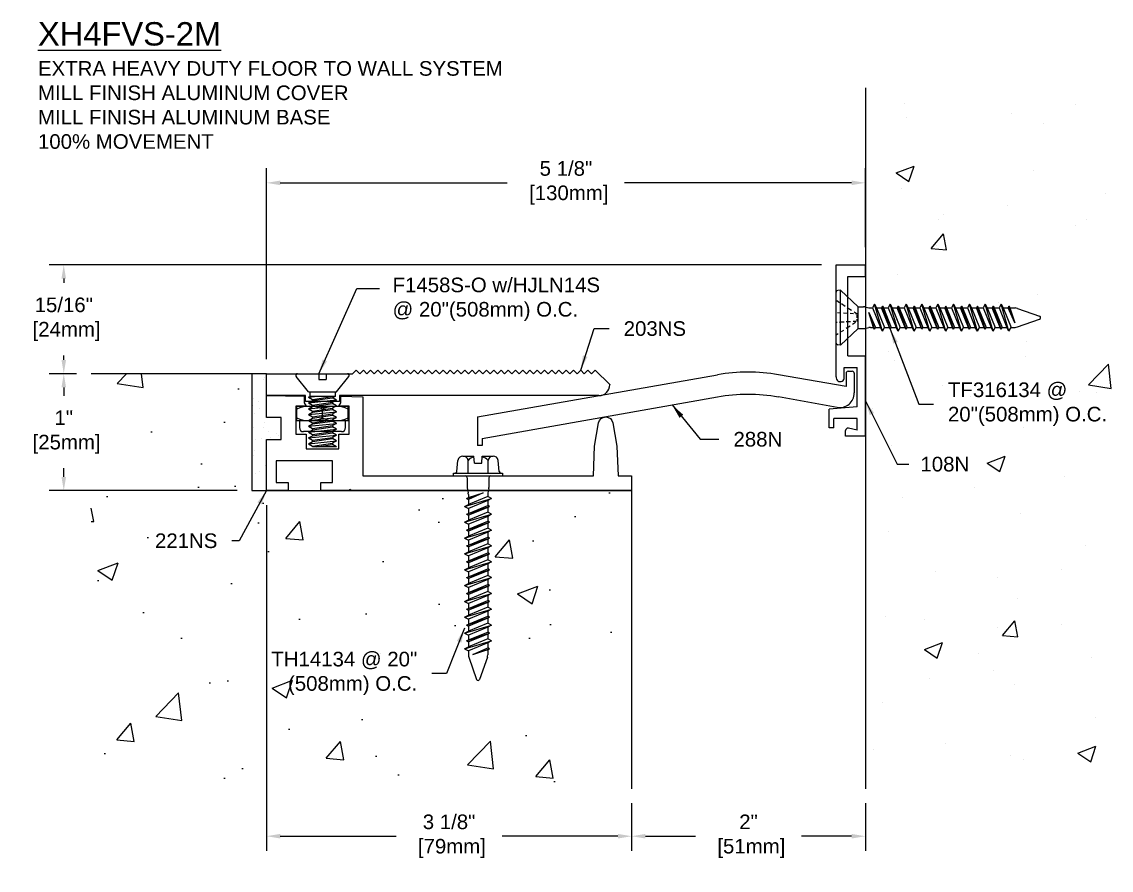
# Model space of a CAD drawing. Header units: inches. Extents: x 3.53 to 12.85, y 4.06 to 11.32.
import ezdxf

# ---------------------------------------------------------------- set-up
doc = ezdxf.new("R2010")
doc.units = ezdxf.units.IN
doc.header["$MEASUREMENT"] = 0
for name, color, linetype in [('Anchors', 4, 'Continuous'), ('Conditions', 1, 'Continuous'), ('Dimensions', 3, 'Continuous'), ('Metals', 7, 'Continuous'), ('Text', 2, 'Continuous')]:
    doc.layers.add(name, color=color, linetype=linetype)
doc.styles.add('Arial', font='arial.ttf')
doc.styles.add('ROMAND', font='romand.shx')
doc.dimstyles.new('ARCH', dxfattribs={"dimtxt": 0.125, "dimasz": 0.125, "dimexe": 0.125, "dimexo": 0.125, "dimgap": 0.125, "dimtad": 0, "dimtih": 1, "dimtoh": 1, "dimdec": 4, "dimzin": 0, "dimdsep": 46, "dimlunit": 4, "dimtxsty": 'ROMAND', "dimcen": 0.0625, "dimadec": 0, "dimazin": 0, "dimtfac": 1, "dimtdec": 4, "dimtofl": 0, "dimtmove": 0, "dimatfit": 3, "dimfxl": 0, "dimfrac": 2, "dimtolj": 1, "dimtzin": 0, "dimarcsym": 0})
doc.dimstyles.new('Arial', dxfattribs={"dimtxt": 0.1175, "dimasz": 0.1175, "dimexe": 0.125, "dimexo": 0.125, "dimgap": 0.125, "dimtad": 0, "dimtih": 1, "dimtoh": 1, "dimdec": 4, "dimzin": 0, "dimdsep": 46, "dimlunit": 4, "dimtxsty": 'Arial', "dimcen": 0.09, "dimadec": 0, "dimazin": 0, "dimtfac": 1, "dimtdec": 4, "dimtofl": 0, "dimtmove": 0, "dimatfit": 3, "dimfxl": 0, "dimfrac": 2, "dimtolj": 1, "dimtzin": 0, "dimarcsym": 0})

# ---------------------------------------------------------------- blocks, each defined once
blk = doc.blocks.new('*D4')
at = {"layer": 'DEFPOINTS', "color": 0}
for p in [(5.6214, 7.3051), (8.7464, 4.7549), (5.6214, 4.3484)]:
    blk.add_point(p, dxfattribs=at)
at = {"layer": 'Dimensions', "color": 0, "lineweight": -2}
for p, q in [((5.6214, 7.1801), (5.6214, 4.2234)), ((8.7464, 4.6299), (8.7464, 4.2234)), ((5.7389, 4.3484), (6.7309, 4.3484)), ((8.6289, 4.3484), (7.6369, 4.3484))]:
    blk.add_line(p, q, dxfattribs=at)
at = {"layer": 'Dimensions', "color": 0}
for points in [[(5.7389, 4.368), (5.7389, 4.3288), (5.6214, 4.3484)], [(8.6289, 4.368), (8.6289, 4.3288), (8.7464, 4.3484)]]:
    blk.add_solid(points, dxfattribs=at)
at = {"layer": 'Dimensions', "color": 0, "insert": (7.1839, 4.3484), "char_height": 0.125, "attachment_point": 5, "style": 'Arial'}
blk.add_mtext('\\A1;3 1/8"\\P [79mm]', dxfattribs=at)
blk = doc.blocks.new('*D5')
at = {"layer": 'DEFPOINTS', "color": 0}
for p in [(5.6214, 9.9377), (10.7464, 9.2637), (5.6214, 8.3051)]:
    blk.add_point(p, dxfattribs=at)
at = {"layer": 'Dimensions', "color": 0, "lineweight": -2}
for p, q in [((5.6214, 8.4301), (5.6214, 10.0627)), ((10.7464, 9.3887), (10.7464, 10.0627)), ((5.7389, 9.9377), (7.6823, 9.9377)), ((10.6289, 9.9377), (8.6855, 9.9377))]:
    blk.add_line(p, q, dxfattribs=at)
at = {"layer": 'Dimensions', "color": 0}
for points in [[(5.7389, 9.9573), (5.7389, 9.9181), (5.6214, 9.9377)], [(10.6289, 9.9573), (10.6289, 9.9181), (10.7464, 9.9377)]]:
    blk.add_solid(points, dxfattribs=at)
at = {"layer": 'Dimensions', "color": 0, "insert": (8.1839, 9.9377), "char_height": 0.125, "attachment_point": 5, "style": 'Arial'}
blk.add_mtext('\\A1;5 1/8"\\P [130mm]', dxfattribs=at)
blk = doc.blocks.new('*D6')
at = {"layer": 'DEFPOINTS', "color": 0}
for p in [(4.1214, 8.3051), (3.8864, 7.3051), (5.4964, 7.3051)]:
    blk.add_point(p, dxfattribs=at)
at = {"layer": 'Dimensions', "color": 0, "lineweight": -2}
for p, q in [((3.9964, 8.3051), (3.7614, 8.3051)), ((3.8864, 8.1876), (3.8864, 8.1147)), ((3.8864, 7.4226), (3.8864, 7.4956)), ((5.3714, 7.3051), (3.7614, 7.3051))]:
    blk.add_line(p, q, dxfattribs=at)
at = {"layer": 'Dimensions', "color": 0}
for points in [[(3.8668, 8.1876), (3.906, 8.1876), (3.8864, 8.3051)], [(3.8668, 7.4226), (3.906, 7.4226), (3.8864, 7.3051)]]:
    blk.add_solid(points, dxfattribs=at)
at = {"layer": 'Dimensions', "color": 0, "insert": (3.8864, 7.8051), "char_height": 0.125, "attachment_point": 5, "style": 'Arial'}
blk.add_mtext('\\A1;1"\\P [25mm]', dxfattribs=at)
blk = doc.blocks.new('*X3')
at = {"color": 0}
for p, q in [((5.709, 6.1583), (5.709, 6.1583)), ((5.8073, 6.1892), (5.8073, 6.1892)), ((5.8179, 6.2032), (5.8179, 6.2032)), ((5.8257, 6.1723), (5.8257, 6.1723)), ((5.724, 6.024), (5.724, 6.024)), ((5.7662, 5.9971), (5.7662, 5.9971)), ((5.7116, 5.9136), (5.7116, 5.9136)), ((5.7153, 5.9656), (5.7153, 5.9656)), ((5.7301, 5.8967), (5.7301, 5.8967)), ((5.7743, 5.9385), (5.7743, 5.9385)), ((5.8171, 5.817), (5.8171, 5.817)), ((5.7216, 5.773), (5.7216, 5.773)), ((5.8048, 5.7736), (5.8048, 5.7736)), ((5.847, 5.7467), (5.847, 5.7467)), ((5.8665, 5.6917), (5.8665, 5.6917)), ((5.9166, 5.7258), (5.9166, 5.7258)), ((5.935, 5.7089), (5.935, 5.7089)), ((5.7331, 5.6742), (5.7331, 5.6742)), ((5.7852, 5.681), (5.7852, 5.681)), ((5.7214, 5.5414), (5.7214, 5.5414)), ((5.7279, 5.5803), (5.7279, 5.5803)), ((5.8209, 5.4502), (5.8209, 5.4502)), ((5.8253, 5.4274), (5.8253, 5.4274)), ((5.7342, 5.3876), (5.7342, 5.3876)), ((5.7681, 5.399), (5.7681, 5.399))]:
    blk.add_line(p, q, dxfattribs=at)
blk = doc.blocks.new('F1458S')
for p, q in [((-0.1173, -0.1554), (-0.224, -0.0244)), ((-0.2123, 0), (-0.0293, 0)), ((-0.0293, 0), (-0.0293, -0.05)), ((-0.0293, -0.05), (0.0327, -0.05)), ((0.0327, 0), (0.2157, 0)), ((0.0327, 0), (0.0327, -0.05)), ((0.1207, -0.1554), (0.2273, -0.0244)), ((-0.1173, -0.1554), (0.1207, -0.1554)), ((-0.1063, -0.1554), (-0.1063, -0.1946)), ((0.1097, -0.1554), (0.1097, -0.1946)), ((-0.1173, -0.2), (-0.0662, -0.1946)), ((-0.1173, -0.2), (-0.1063, -0.1946)), ((-0.1173, -0.2), (-0.0833, -0.2196)), ((-0.1173, -0.25), (0.1207, -0.225)), ((-0.1173, -0.25), (-0.0833, -0.2304)), ((-0.1173, -0.25), (-0.0833, -0.2696)), ((-0.1173, -0.3), (0.1207, -0.275)), ((0.1097, -0.1946), (-0.1063, -0.1946)), ((-0.0833, -0.2196), (0.0867, -0.1946)), ((-0.0833, -0.2304), (0.0867, -0.2054)), ((-0.0833, -0.2196), (-0.0833, -0.2304)), ((-0.0833, -0.2696), (0.0867, -0.2446)), ((-0.0833, -0.2804), (0.0867, -0.2554)), ((-0.0833, -0.2696), (-0.0833, -0.2804)), ((0.1097, -0.1946), (0.0867, -0.2054)), ((0.1207, -0.225), (0.0867, -0.2054)), ((0.1207, -0.225), (0.0867, -0.2446)), ((0.0867, -0.2446), (0.0867, -0.2554)), ((0.1207, -0.275), (0.0867, -0.2554)), ((0.1207, -0.275), (0.0867, -0.2946)), ((-0.1173, -0.3), (-0.0833, -0.2804)), ((-0.1173, -0.3), (-0.0833, -0.3196)), ((-0.1173, -0.35), (0.1207, -0.325)), ((-0.1173, -0.35), (-0.0833, -0.3304)), ((-0.1173, -0.35), (-0.0833, -0.3696)), ((-0.0833, -0.3196), (0.0867, -0.2946)), ((-0.0833, -0.3304), (0.0867, -0.3054)), ((-0.0833, -0.3196), (-0.0833, -0.3304)), ((-0.0833, -0.3696), (0.0867, -0.3446)), ((-0.0833, -0.3804), (0.0867, -0.3554)), ((-0.0833, -0.3696), (-0.0833, -0.3804)), ((0.0867, -0.2946), (0.0867, -0.3054)), ((0.1207, -0.325), (0.0867, -0.3054)), ((0.1207, -0.325), (0.0867, -0.3446)), ((0.0867, -0.3446), (0.0867, -0.3554)), ((0.1207, -0.375), (0.0867, -0.3554)), ((-0.1173, -0.4), (0.1207, -0.375)), ((-0.1173, -0.4), (-0.0833, -0.3804)), ((-0.1173, -0.4), (-0.0833, -0.4196)), ((-0.1173, -0.45), (0.1207, -0.425)), ((-0.1173, -0.45), (-0.0833, -0.4304)), ((-0.1173, -0.45), (-0.0833, -0.4696)), ((-0.0833, -0.4196), (0.0867, -0.3946)), ((-0.0833, -0.4304), (0.0867, -0.4054)), ((-0.0833, -0.4196), (-0.0833, -0.4304)), ((-0.0833, -0.4696), (0.0867, -0.4446)), ((-0.0833, -0.4804), (0.0867, -0.4554)), ((0.1207, -0.375), (0.0867, -0.3946)), ((0.0867, -0.3946), (0.0867, -0.4054)), ((0.1207, -0.425), (0.0867, -0.4054)), ((0.1207, -0.425), (0.0867, -0.4446)), ((0.0867, -0.4446), (0.0867, -0.4554)), ((0.1207, -0.475), (0.0867, -0.4554)), ((-0.1173, -0.5), (0.1207, -0.475)), ((-0.1173, -0.5), (-0.0833, -0.4804)), ((-0.1173, -0.5), (-0.0833, -0.5196)), ((-0.1173, -0.55), (0.1207, -0.525)), ((-0.1173, -0.55), (-0.0833, -0.5304)), ((-0.1173, -0.55), (-0.0833, -0.5696)), ((-0.0833, -0.4696), (-0.0833, -0.4804)), ((-0.0833, -0.5196), (0.0867, -0.4946)), ((-0.0833, -0.5304), (0.0867, -0.5054)), ((-0.0833, -0.5196), (-0.0833, -0.5304)), ((-0.0833, -0.5696), (0.0867, -0.5446)), ((-0.0833, -0.5804), (0.0867, -0.5554)), ((0.1207, -0.475), (0.0867, -0.4946)), ((0.0867, -0.4946), (0.0867, -0.5054)), ((0.1207, -0.525), (0.0867, -0.5054)), ((0.1207, -0.525), (0.0867, -0.5446)), ((0.0867, -0.5446), (0.0867, -0.5554)), ((0.1207, -0.575), (0.0867, -0.5554)), ((-0.1173, -0.6), (0.1207, -0.575)), ((-0.1173, -0.6), (-0.0833, -0.5804)), ((-0.1173, -0.6), (-0.0833, -0.6196)), ((-0.0833, -0.5696), (-0.0833, -0.5804)), ((-0.0833, -0.6196), (0.0867, -0.5946)), ((-0.0833, -0.6196), (-0.0833, -0.625)), ((0.1207, -0.625), (-0.0833, -0.625)), ((-0.0468, -0.625), (0.0867, -0.6054)), ((0.1207, -0.575), (0.0867, -0.5946)), ((0.0867, -0.5946), (0.0867, -0.6054)), ((0.1207, -0.625), (0.0867, -0.6054))]:
    blk.add_line(p, q)
for centre, start, end in [((-0.2123, -0.015), 90, 219.03203), ((0.2157, -0.015), 320.96797, 90)]:
    blk.add_arc(centre, 0.015, start, end)
blk = doc.blocks.new('*X2')
at = {"color": 0}
for p, q in [((9.2883, 8.5508), (9.2883, 8.5508)), ((10.7555, 8.5396), (10.7555, 8.5396)), ((9.3098, 8.4263), (9.3098, 8.4263)), ((10.2048, 8.4671), (10.2048, 8.4671)), ((10.4842, 8.3766), (10.4842, 8.3766)), ((9.2198, 7.9543), (9.3739, 8.0134)), ((9.2198, 7.9543), (9.3293, 7.8805)), ((9.3293, 7.8804), (9.3739, 8.0134)), ((10.3911, 7.9734), (10.3911, 7.9734)), ((9.2615, 7.8185), (9.2615, 7.8185)), ((11.01, 7.7816), (11.01, 7.7816)), ((10.1768, 7.6719), (10.1768, 7.6719)), ((9.5826, 7.5539), (9.5826, 7.5539)), ((9.626, 7.5994), (9.626, 7.5994)), ((10.8495, 7.5538), (10.8495, 7.5538)), ((10.757, 7.5043), (10.757, 7.5043)), ((9.5195, 7.3077), (9.6256, 7.4341)), ((9.651, 7.2962), (9.6256, 7.4341)), ((9.5195, 7.3077), (9.651, 7.2962)), ((9.5665, 7.3335), (9.5665, 7.3335)), ((9.2348, 7.0861), (9.2348, 7.0861)), ((10.4312, 6.9139), (10.4312, 6.9139)), ((10.0936, 6.8505), (10.0936, 6.8505)), ((9.598, 6.8042), (9.598, 6.8042)), ((10.3376, 6.5086), (10.3376, 6.5086)), ((9.1542, 6.4297), (9.1542, 6.4297)), ((9.208, 6.3537), (9.208, 6.3537)), ((10.3286, 6.3801), (10.3286, 6.3801)), ((10.8646, 6.1409), (11.036, 6.3195)), ((11.0603, 6.1105), (11.036, 6.3195)), ((9.6181, 6.1342), (9.6181, 6.1342)), ((10.7925, 6.0845), (10.7925, 6.0845)), ((10.8646, 6.1409), (11.0603, 6.1106)), ((10.9338, 6.0806), (10.9338, 6.0806)), ((9.8525, 6.0462), (9.8525, 6.0462)), ((9.0193, 5.9365), (9.0193, 5.9365)), ((10.3108, 5.7763), (10.3108, 5.7763)), ((9.1813, 5.6214), (9.1813, 5.6214)), ((9.9977, 5.4732), (10.1518, 5.5323)), ((10.1072, 5.3994), (10.1518, 5.5323)), ((9.9977, 5.4732), (10.1072, 5.3994)), ((10.6631, 5.3614), (10.6631, 5.3614)), ((9.8909, 5.2618), (9.8909, 5.2618)), ((9.2737, 5.1785), (9.2737, 5.1785)), ((10.2841, 5.0439), (10.2841, 5.0439)), ((9.1545, 4.889), (9.1545, 4.889)), ((10.843, 4.7679), (10.843, 4.7679)), ((9.56, 4.5477), (9.56, 4.5477)), ((10.0844, 4.4937), (10.0844, 4.4937)), ((10.6351, 4.5662), (10.6351, 4.5662)), ((10.2573, 4.3115), (10.2573, 4.3115)), ((9.1278, 4.1566), (9.1278, 4.1566)), ((9.4625, 4.1376), (9.4625, 4.1376)), ((10.13, 3.9981), (10.2361, 4.1245)), ((10.2615, 3.9866), (10.2361, 4.1245)), ((10.0871, 4.0646), (10.0871, 4.0646)), ((10.6369, 4.088), (10.6369, 4.088)), ((9.4624, 3.8778), (9.6165, 3.937)), ((9.5719, 3.804), (9.6165, 3.937)), ((10.13, 3.9981), (10.2615, 3.9866)), ((9.4624, 3.8778), (9.5719, 3.804)), ((9.9264, 3.8421), (9.9264, 3.8421)), ((10.8896, 3.8082), (10.8896, 3.8082)), ((10.0564, 3.6985), (10.0564, 3.6985)), ((9.5056, 3.626), (9.5056, 3.626)), ((10.2306, 3.5792), (10.2306, 3.5792)), ((9.101, 3.4243), (9.101, 3.4243)), ((10.9273, 3.2947), (10.9273, 3.2947)), ((9.0248, 3.0193), (9.0248, 3.0193)), ((9.6443, 3.0745), (9.6443, 3.0745)), ((10.7756, 2.9921), (10.9297, 3.0512)), ((10.7756, 2.9921), (10.8851, 2.9183)), ((10.8851, 2.9183), (10.9297, 3.0512)), ((10.1992, 2.9697), (10.1992, 2.9697)), ((10.3108, 2.9405), (10.3108, 2.9405))]:
    blk.add_line(p, q, dxfattribs=at)
blk = doc.blocks.new('*D7')
at = {"layer": 'DEFPOINTS', "color": 0}
for p in [(8.7464, 4.7549), (10.7464, 4.7549), (8.7464, 4.3484)]:
    blk.add_point(p, dxfattribs=at)
at = {"layer": 'Dimensions', "color": 0, "lineweight": -2}
for p, q in [((8.7464, 4.6299), (8.7464, 4.2234)), ((10.7464, 4.6299), (10.7464, 4.2234)), ((8.8639, 4.3484), (9.2934, 4.3484)), ((10.6289, 4.3484), (10.1994, 4.3484))]:
    blk.add_line(p, q, dxfattribs=at)
at = {"layer": 'Dimensions', "color": 0}
for points in [[(8.8639, 4.368), (8.8639, 4.3288), (8.7464, 4.3484)], [(10.6289, 4.368), (10.6289, 4.3288), (10.7464, 4.3484)]]:
    blk.add_solid(points, dxfattribs=at)
at = {"layer": 'Dimensions', "color": 0, "insert": (9.7464, 4.3484), "char_height": 0.125, "attachment_point": 5, "style": 'Arial'}
blk.add_mtext('\\A1;2"\\P [51mm]', dxfattribs=at)
blk = doc.blocks.new('108N')
for p, q in [((-0.1, 0.78), (0.15, 0.78)), ((-0.1, -0.1786), (-0.1, 0.78)), ((0.15, 0.68), (0.15, 0.78)), ((0, 0), (0, 0.68)), ((0, 0.68), (0.15, 0.68)), ((0, 0), (0.15, 0)), ((0.15, -0.685), (0.15, 0)), ((-0.03, -0.1), (0.08, -0.1)), ((-0.03, -0.1832), (-0.03, -0.1)), ((0.08, -0.435), (0.08, -0.1)), ((0.08, -0.435), (-0.16, -0.456)), ((-0.16, -0.615), (-0.16, -0.456)), ((0.08, -0.535), (-0.12, -0.535)), ((-0.12, -0.615), (-0.12, -0.535)), ((0.08, -0.635), (0.08, -0.535)), ((-0.12, -0.615), (-0.16, -0.615)), ((-0.02, -0.685), (-0.02, -0.638)), ((0.08, -0.635), (0.0043, -0.6185)), ((0.15, -0.685), (-0.02, -0.685))]:
    blk.add_line(p, q)
for centre, radius, start, end in [((-0.065, -0.185), 0.035, 169.68992, 2.96926), ((0, -0.638), 0.02, 77.67999, 179.99936)]:
    blk.add_arc(centre, radius, start, end)
blk = doc.blocks.new('*D8')
at = {"layer": 'DEFPOINTS', "color": 0}
for p in [(10.4964, 9.2368), (3.8864, 8.3051), (4.1214, 8.3051)]:
    blk.add_point(p, dxfattribs=at)
at = {"layer": 'Dimensions', "color": 0, "lineweight": -2}
for p, q in [((10.3714, 9.2368), (3.7614, 9.2368)), ((3.8864, 9.1193), (3.8864, 9.0813)), ((3.8864, 8.4226), (3.8864, 8.4606)), ((3.9964, 8.3051), (3.7614, 8.3051))]:
    blk.add_line(p, q, dxfattribs=at)
at = {"layer": 'Dimensions', "color": 0}
for points in [[(3.8668, 9.1193), (3.906, 9.1193), (3.8864, 9.2368)], [(3.8668, 8.4226), (3.906, 8.4226), (3.8864, 8.3051)]]:
    blk.add_solid(points, dxfattribs=at)
at = {"layer": 'Dimensions', "color": 0, "insert": (3.8864, 8.771), "char_height": 0.125, "attachment_point": 5, "style": 'Arial'}
blk.add_mtext('\\A1;15/16"\\P [24mm]', dxfattribs=at)
blk = doc.blocks.new('288N')
for p, q in [((0.8647, 0.0959), (0.8647, -0.0182)), ((0.8822, 0.1134), (0.9172, 0.1134)), ((0.9347, 0.0959), (0.9347, -0.0725)), ((-2.2883, -0.278), (-0.2358, 0.084)), ((0.8647, -0.0182), (0.2852, 0.084)), ((-2.2483, -0.4618), (-0.2358, -0.1069)), ((0.788, -0.1956), (0.2852, -0.1069)), ((-2.2883, -0.278), (-2.2883, -0.5218)), ((-2.2483, -0.4618), (-2.2483, -0.5218)), ((-2.2483, -0.5218), (-2.2883, -0.5218))]:
    blk.add_line(p, q)
for centre, radius, start, end in [((0.0247, -1.3933), 1.5, 80, 100), ((0.8822, 0.0959), 0.0175, 90, 180), ((0.9172, 0.0959), 0.0175, 0, 90), ((0.0247, -1.5842), 1.5, 80, 100), ((0.8097, -0.0725), 0.125, 260, 0)]:
    blk.add_arc(centre, radius, start, end)
blk = doc.blocks.new('203NS')
for p, q in [((-0.8597, 0.185), (-0.8287, 0.216)), ((-0.8287, 0.216), (-0.7977, 0.185)), ((-0.7977, 0.185), (-0.7667, 0.216)), ((-0.7667, 0.216), (-0.7357, 0.185)), ((-0.7357, 0.185), (-0.7047, 0.216)), ((-0.7047, 0.216), (-0.6737, 0.185)), ((-0.6737, 0.185), (-0.6427, 0.216)), ((-0.6427, 0.216), (-0.6117, 0.185)), ((-0.6117, 0.185), (-0.5807, 0.216)), ((-0.5807, 0.216), (-0.5497, 0.185)), ((-0.5497, 0.185), (-0.5187, 0.216)), ((-0.5187, 0.216), (-0.4877, 0.185)), ((-0.4877, 0.185), (-0.4567, 0.216)), ((-0.4567, 0.216), (-0.4257, 0.185)), ((-0.4257, 0.185), (-0.3947, 0.216)), ((-0.3947, 0.216), (-0.3637, 0.185)), ((-0.3637, 0.185), (-0.3327, 0.216)), ((-0.3327, 0.216), (-0.3017, 0.185)), ((-0.3017, 0.185), (-0.2707, 0.216)), ((-0.2707, 0.216), (-0.2397, 0.185)), ((-0.2397, 0.185), (-0.2087, 0.216)), ((-0.2087, 0.216), (-0.1777, 0.185)), ((-0.1777, 0.185), (-0.1467, 0.216)), ((-0.1467, 0.216), (-0.1157, 0.185)), ((-0.1157, 0.185), (-0.0847, 0.216)), ((-0.0847, 0.216), (-0.0537, 0.185)), ((-0.0537, 0.185), (-0.0227, 0.216)), ((-0.0227, 0.216), (0.0083, 0.185)), ((0.0083, 0.185), (0.0393, 0.216)), ((0.0393, 0.216), (0.0703, 0.185)), ((0.0703, 0.185), (0.1013, 0.216)), ((0.1013, 0.216), (0.1323, 0.185)), ((0.1323, 0.185), (0.1633, 0.216)), ((0.1633, 0.216), (0.1943, 0.185)), ((0.1943, 0.185), (0.2253, 0.216)), ((0.2253, 0.216), (0.2563, 0.185)), ((0.2563, 0.185), (0.2873, 0.216)), ((0.2873, 0.216), (0.3183, 0.185)), ((0.3183, 0.185), (0.3493, 0.216)), ((0.3493, 0.216), (0.3803, 0.185)), ((0.3803, 0.185), (0.4113, 0.216)), ((0.4113, 0.216), (0.4423, 0.185)), ((0.4423, 0.185), (0.4733, 0.216)), ((0.4733, 0.216), (0.5043, 0.185)), ((0.5043, 0.185), (0.5353, 0.216)), ((0.5353, 0.216), (0.5663, 0.185)), ((0.5663, 0.185), (0.5973, 0.216)), ((0.5973, 0.216), (0.6283, 0.185)), ((0.6283, 0.185), (0.6593, 0.216)), ((0.6593, 0.216), (0.6903, 0.185)), ((0.6903, 0.185), (0.7213, 0.216)), ((0.7213, 0.216), (0.7523, 0.185)), ((0.7523, 0.185), (0.7833, 0.216)), ((0.7833, 0.216), (0.8143, 0.185)), ((0.8143, 0.185), (0.8453, 0.216)), ((0.8453, 0.216), (0.8763, 0.185)), ((0.8763, 0.185), (0.9073, 0.216)), ((0.9073, 0.216), (0.9383, 0.185)), ((0.9383, 0.185), (0.9693, 0.216)), ((0.9693, 0.216), (1.0003, 0.185)), ((1.0003, 0.185), (1.0313, 0.216)), ((1.0313, 0.216), (1.0623, 0.185)), ((1.0623, 0.185), (1.0933, 0.216)), ((1.0933, 0.216), (1.1243, 0.185)), ((1.1243, 0.185), (1.1553, 0.216)), ((1.1553, 0.216), (1.1863, 0.185)), ((1.1863, 0.185), (1.2173, 0.216)), ((1.2173, 0.216), (1.3423, 0.091)), ((-1.5957, -0.003), (-1.5957, 0.185)), ((-1.5957, 0.185), (-0.8597, 0.185)), ((1.3423, 0.091), (1.3423, 0.09)), ((-1.2627, -0.003), (-1.5957, -0.003)), ((-1.2627, -0.053), (-1.2627, -0.003)), ((-0.9697, -0.053), (-1.2627, -0.053)), ((1.2493, -0.003), (-0.9697, -0.003)), ((-0.9697, -0.003), (-0.9697, -0.053))]:
    blk.add_line(p, q)
blk.add_arc((1.2493, 0.09), 0.093, 270, 360)
blk = doc.blocks.new('TF14134')
for p, q in [((-0.2179, 0), (0.2179, 0)), ((-0.1389, -0.017), (-0.15, 0)), ((-0.235, -0.038), (-0.2329, -0.0137)), ((-0.235, -0.038), (-0.093, -0.188)), ((-0.235, -0.038), (0.235, -0.038)), ((-0.1087, -0.063), (-0.122, -0.0427)), ((-0.072, -0.1189), (-0.093, -0.0869)), ((-0.0411, -0.0073), (-0.0414, -0.0002)), ((-0.0396, -0.035), (-0.0401, -0.026)), ((-0.0379, -0.068), (-0.0392, -0.043)), ((-0.0351, -0.1214), (-0.0369, -0.0866)), ((0.0365, -0.0937), (0.0381, -0.0638)), ((0.0397, -0.034), (0.0408, -0.0113)), ((0.093, -0.188), (0.235, -0.038)), ((0.1198, -0.0452), (0.0994, -0.0762)), ((0.146, -0.006), (0.1305, -0.0298)), ((0.235, -0.038), (0.2329, -0.0137)), ((-0.0409, -0.1664), (-0.0588, -0.1392)), ((-0.0326, -0.1681), (-0.0338, -0.1462)), ((-0.032, -0.18), (-0.0143, -0.18)), ((-0.0024, -0.18), (0.0244, -0.18)), ((0.0498, -0.1529), (0.032, -0.18)), ((0.032, -0.18), (0.0327, -0.1662)), ((0.0337, -0.1472), (0.0352, -0.1194)), ((0.088, -0.0941), (0.0645, -0.13)), ((-0.0983, -0.3281), (0.0428, -0.2795)), ((-0.093, -0.188), (-0.093, -0.2328)), ((-0.093, -0.188), (0.093, -0.188)), ((-0.0917, -0.2456), (-0.0843, -0.2802)), ((-0.083, -0.3199), (0.0428, -0.2795)), ((0.0428, -0.2795), (-0.083, -0.3363)), ((0.0917, -0.2456), (0.0843, -0.2802)), ((0.093, -0.188), (0.093, -0.2328)), ((-0.115, -0.3958), (0.115, -0.3281)), ((-0.0983, -0.3281), (-0.083, -0.3199)), ((-0.0983, -0.3281), (-0.083, -0.3363)), ((-0.083, -0.2931), (-0.083, -0.3199)), ((0.083, -0.3109), (-0.083, -0.3786)), ((-0.083, -0.3363), (-0.083, -0.3786)), ((0.083, -0.3454), (-0.083, -0.4131)), ((0.083, -0.2931), (0.083, -0.3109)), ((0.115, -0.3281), (0.083, -0.3109)), ((0.115, -0.3281), (0.083, -0.3454)), ((0.083, -0.3454), (0.083, -0.3876)), ((-0.115, -0.3958), (-0.083, -0.3786)), ((-0.115, -0.3958), (-0.083, -0.4131)), ((-0.115, -0.5312), (0.115, -0.4635)), ((-0.0983, -0.4635), (0.0983, -0.3958)), ((-0.0983, -0.4635), (-0.083, -0.4553)), ((-0.0983, -0.4635), (-0.083, -0.4718)), ((-0.083, -0.4553), (0.083, -0.3876)), ((0.083, -0.4041), (-0.083, -0.4718)), ((-0.083, -0.4131), (-0.083, -0.4553)), ((0.083, -0.4463), (-0.083, -0.514)), ((0.0983, -0.3958), (0.083, -0.3876)), ((0.0983, -0.3958), (0.083, -0.4041)), ((0.083, -0.4041), (0.083, -0.4463)), ((0.115, -0.4635), (0.083, -0.4463)), ((0.115, -0.4635), (0.083, -0.4808)), ((-0.115, -0.5312), (-0.083, -0.514)), ((-0.115, -0.5312), (-0.083, -0.5485)), ((-0.0983, -0.599), (0.0983, -0.5312)), ((-0.083, -0.4718), (-0.083, -0.514)), ((0.083, -0.4808), (-0.083, -0.5485)), ((-0.083, -0.5907), (0.083, -0.523)), ((0.083, -0.5395), (-0.083, -0.6072)), ((-0.083, -0.5485), (-0.083, -0.5907)), ((0.083, -0.4808), (0.083, -0.523)), ((0.0983, -0.5312), (0.083, -0.523)), ((0.0983, -0.5312), (0.083, -0.5395)), ((0.083, -0.5395), (0.083, -0.5817)), ((-0.115, -0.6667), (0.115, -0.599)), ((-0.115, -0.6667), (-0.083, -0.6494)), ((-0.0983, -0.599), (-0.083, -0.5907)), ((-0.0983, -0.599), (-0.083, -0.6072)), ((0.083, -0.5817), (-0.083, -0.6494)), ((-0.083, -0.6072), (-0.083, -0.6494)), ((0.083, -0.6162), (-0.083, -0.6839)), ((0.115, -0.599), (0.083, -0.5817)), ((0.115, -0.599), (0.083, -0.6162)), ((0.083, -0.6162), (0.083, -0.6584)), ((-0.115, -0.6667), (-0.083, -0.6839)), ((-0.115, -0.8021), (0.115, -0.7344)), ((-0.0983, -0.7344), (0.0983, -0.6667)), ((-0.0983, -0.7344), (-0.083, -0.7262)), ((-0.0983, -0.7344), (-0.083, -0.7426)), ((-0.083, -0.7262), (0.083, -0.6584)), ((0.083, -0.6749), (-0.083, -0.7426)), ((-0.083, -0.6839), (-0.083, -0.7262)), ((0.083, -0.7171), (-0.083, -0.7849)), ((-0.083, -0.7426), (-0.083, -0.7849)), ((0.0983, -0.6667), (0.083, -0.6584)), ((0.0983, -0.6667), (0.083, -0.6749)), ((0.083, -0.6749), (0.083, -0.7171)), ((0.115, -0.7344), (0.083, -0.7171)), ((0.115, -0.7344), (0.083, -0.7516)), ((-0.115, -0.8021), (-0.083, -0.7849)), ((-0.115, -0.8021), (-0.083, -0.8193)), ((-0.0983, -0.8698), (0.0983, -0.8021)), ((0.083, -0.7516), (-0.083, -0.8193)), ((-0.083, -0.8616), (0.083, -0.7939)), ((0.083, -0.8103), (-0.083, -0.878)), ((-0.083, -0.8193), (-0.083, -0.8616)), ((0.083, -0.7516), (0.083, -0.7939)), ((0.0983, -0.8021), (0.083, -0.7939)), ((0.0983, -0.8021), (0.083, -0.8103)), ((0.083, -0.8103), (0.083, -0.8526)), ((-0.115, -0.9375), (0.115, -0.8698)), ((-0.115, -0.9375), (-0.083, -0.9203)), ((-0.0983, -0.8698), (-0.083, -0.8616)), ((-0.0983, -0.8698), (-0.083, -0.878)), ((0.083, -0.8526), (-0.083, -0.9203)), ((-0.083, -0.878), (-0.083, -0.9203)), ((0.083, -0.887), (-0.083, -0.9547)), ((-0.083, -0.997), (0.083, -0.9293)), ((0.115, -0.8698), (0.083, -0.8526)), ((0.115, -0.8698), (0.083, -0.887)), ((0.083, -0.887), (0.083, -0.9293)), ((0.0983, -0.9375), (0.083, -0.9293)), ((-0.115, -0.9375), (-0.083, -0.9547)), ((-0.115, -1.0729), (0.115, -1.0052)), ((-0.0983, -1.0052), (0.0983, -0.9375)), ((-0.0983, -1.0052), (-0.083, -0.997)), ((-0.0983, -1.0052), (-0.083, -1.0134)), ((0.083, -0.9457), (-0.083, -1.0134)), ((-0.083, -0.9547), (-0.083, -0.997)), ((0.083, -0.988), (-0.083, -1.0557)), ((-0.083, -1.0134), (-0.083, -1.0557)), ((0.083, -1.0224), (-0.083, -1.0901)), ((0.0983, -0.9375), (0.083, -0.9457)), ((0.083, -0.9457), (0.083, -0.988)), ((0.115, -1.0052), (0.083, -0.988)), ((0.115, -1.0052), (0.083, -1.0224)), ((0.083, -1.0224), (0.083, -1.0647)), ((-0.115, -1.0729), (-0.083, -1.0557)), ((-0.115, -1.0729), (-0.083, -1.0901)), ((-0.0983, -1.1406), (0.0983, -1.0729)), ((-0.083, -1.1324), (0.083, -1.0647)), ((0.083, -1.0811), (-0.083, -1.1488)), ((-0.083, -1.0901), (-0.083, -1.1324)), ((0.0983, -1.0729), (0.083, -1.0647)), ((0.0983, -1.0729), (0.083, -1.0811)), ((0.083, -1.0811), (0.083, -1.1234)), ((-0.115, -1.2083), (0.115, -1.1406)), ((-0.115, -1.2083), (-0.083, -1.1911)), ((-0.115, -1.2083), (-0.083, -1.2256)), ((-0.0983, -1.1406), (-0.083, -1.1324)), ((-0.0983, -1.1406), (-0.083, -1.1488)), ((-0.0983, -1.276), (0.0983, -1.2083)), ((0.083, -1.1234), (-0.083, -1.1911)), ((-0.083, -1.1488), (-0.083, -1.1911)), ((0.083, -1.1579), (-0.083, -1.2256)), ((-0.083, -1.2678), (0.083, -1.2001)), ((0.115, -1.1406), (0.083, -1.1234)), ((0.115, -1.1406), (0.083, -1.1579)), ((0.083, -1.1579), (0.083, -1.2001)), ((0.0983, -1.2083), (0.083, -1.2001)), ((0.0983, -1.2083), (0.083, -1.2166)), ((-0.115, -1.3437), (0.115, -1.276)), ((-0.0983, -1.276), (-0.083, -1.2678)), ((-0.0983, -1.276), (-0.083, -1.2843)), ((0.083, -1.2166), (-0.083, -1.2843)), ((-0.083, -1.2256), (-0.083, -1.2678)), ((0.083, -1.2588), (-0.083, -1.3265)), ((-0.083, -1.2843), (-0.083, -1.3265)), ((0.083, -1.2933), (-0.083, -1.361)), ((0.083, -1.2166), (0.083, -1.2588)), ((0.115, -1.276), (0.083, -1.2588)), ((0.115, -1.276), (0.083, -1.2933)), ((0.083, -1.2933), (0.083, -1.3355)), ((-0.115, -1.3437), (-0.083, -1.3265)), ((-0.115, -1.3437), (-0.083, -1.361)), ((-0.0983, -1.4115), (0.0983, -1.3437)), ((-0.083, -1.4032), (0.083, -1.3355)), ((0.083, -1.352), (-0.083, -1.4197)), ((-0.083, -1.361), (-0.083, -1.4032)), ((0.083, -1.3942), (-0.083, -1.4619)), ((0.0983, -1.3437), (0.083, -1.3355)), ((0.0983, -1.3437), (0.083, -1.352)), ((0.083, -1.352), (0.083, -1.3942)), ((0.115, -1.4115), (0.083, -1.3942)), ((-0.115, -1.4792), (0.115, -1.4115)), ((-0.115, -1.4792), (-0.083, -1.4619)), ((-0.115, -1.4792), (-0.083, -1.4964)), ((-0.0983, -1.4115), (-0.083, -1.4032)), ((-0.0983, -1.4115), (-0.083, -1.4197)), ((-0.083, -1.4197), (-0.083, -1.4619)), ((0.083, -1.4287), (-0.083, -1.4964)), ((-0.0447, -1.5284), (0.083, -1.4709)), ((-0.0447, -1.5284), (0.0983, -1.4792)), ((0.083, -1.4874), (-0.0447, -1.5284)), ((0.115, -1.4115), (0.083, -1.4287)), ((0.083, -1.4287), (0.083, -1.4709)), ((0.0983, -1.4792), (0.083, -1.4709)), ((0.0983, -1.4792), (0.083, -1.4874)), ((0.083, -1.4874), (0.083, -1.5309)), ((-0.083, -1.4964), (-0.083, -1.5309)), ((-0.0795, -1.5514), (-0.0129, -1.7417)), ((0.0795, -1.5514), (0.0129, -1.7417))]:
    blk.add_line(p, q)
for centre, radius, start, end in [((-0.2179, -0.015), 0.015, 90, 175), ((0.2179, -0.015), 0.015, 5, 90), ((-0.031, -0.2328), 0.062, 180, 191.9357), ((0.031, -0.2328), 0.062, 348.0643, 0), ((-0.145, -0.2931), 0.062, 0, 11.9357), ((0.145, -0.2931), 0.062, 168.0643, 180), ((-0.021, -1.5309), 0.062, 180, 199.30575), ((0.021, -1.5309), 0.062, 340.69425, 0), ((0, -1.7359), 0.0141, 204.10008, 335.89992)]:
    blk.add_arc(centre, radius, start, end)
blk = doc.blocks.new('TH14134')
for p, q in [((-0.1803, 0.0387), (-0.172, 0.1335)), ((-0.129, 0.17), (-0.0362, 0.17)), ((-0.086, 0.025), (-0.086, 0.1335)), ((-0.031, 0.11), (-0.0362, 0.17)), ((-0.031, 0.11), (0.031, 0.11)), ((0.031, 0.11), (0.0362, 0.17)), ((0.0362, 0.17), (0.129, 0.17)), ((0.086, 0.025), (0.086, 0.1335)), ((0.1803, 0.0387), (0.172, 0.1335)), ((-0.209, 0), (-0.209, 0.025)), ((-0.209, 0.025), (0.209, 0.025)), ((-0.209, 0), (0.209, 0)), ((0.209, 0.025), (0.209, 0)), ((-0.093, -0.0147), (-0.093, -0.0974)), ((0.093, -0.0147), (0.093, -0.0974)), ((-0.0983, -0.1927), (0.0428, -0.1441)), ((-0.0983, -0.1927), (-0.083, -0.1845)), ((-0.0917, -0.1102), (-0.0843, -0.1448)), ((-0.083, -0.1845), (0.0428, -0.1441)), ((0.0428, -0.1441), (-0.083, -0.2009)), ((-0.083, -0.1576), (-0.083, -0.1845)), ((0.083, -0.1755), (-0.083, -0.2432)), ((0.083, -0.1576), (0.083, -0.1755)), ((0.115, -0.1927), (0.083, -0.1755)), ((0.0917, -0.1102), (0.0843, -0.1448)), ((-0.115, -0.2604), (0.115, -0.1927)), ((-0.115, -0.2604), (-0.083, -0.2432)), ((-0.115, -0.2604), (-0.083, -0.2776)), ((-0.0983, -0.1927), (-0.083, -0.2009)), ((-0.0983, -0.3281), (0.0983, -0.2604)), ((-0.083, -0.2009), (-0.083, -0.2432)), ((0.083, -0.2099), (-0.083, -0.2776)), ((-0.083, -0.3199), (0.083, -0.2522)), ((0.083, -0.2686), (-0.083, -0.3363)), ((-0.083, -0.2776), (-0.083, -0.3199)), ((0.115, -0.1927), (0.083, -0.2099)), ((0.083, -0.2099), (0.083, -0.2522)), ((0.0983, -0.2604), (0.083, -0.2522)), ((0.0983, -0.2604), (0.083, -0.2686)), ((0.083, -0.2686), (0.083, -0.3109)), ((-0.115, -0.3958), (0.115, -0.3281)), ((-0.0983, -0.3281), (-0.083, -0.3199)), ((-0.0983, -0.3281), (-0.083, -0.3363)), ((0.083, -0.3109), (-0.083, -0.3786)), ((-0.083, -0.3363), (-0.083, -0.3786)), ((0.083, -0.3454), (-0.083, -0.4131)), ((0.115, -0.3281), (0.083, -0.3109)), ((0.115, -0.3281), (0.083, -0.3454)), ((0.083, -0.3454), (0.083, -0.3876)), ((-0.115, -0.3958), (-0.083, -0.3786)), ((-0.115, -0.3958), (-0.083, -0.4131)), ((-0.115, -0.5312), (0.115, -0.4635)), ((-0.0983, -0.4635), (0.0983, -0.3958)), ((-0.0983, -0.4635), (-0.083, -0.4553)), ((-0.0983, -0.4635), (-0.083, -0.4718)), ((-0.083, -0.4553), (0.083, -0.3876)), ((0.083, -0.4041), (-0.083, -0.4718)), ((-0.083, -0.4131), (-0.083, -0.4553)), ((0.083, -0.4463), (-0.083, -0.514)), ((0.0983, -0.3958), (0.083, -0.3876)), ((0.0983, -0.3958), (0.083, -0.4041)), ((0.083, -0.4041), (0.083, -0.4463)), ((0.115, -0.4635), (0.083, -0.4463)), ((0.115, -0.4635), (0.083, -0.4808)), ((-0.115, -0.5312), (-0.083, -0.514)), ((-0.115, -0.5312), (-0.083, -0.5485)), ((-0.0983, -0.599), (0.0983, -0.5312)), ((-0.083, -0.4718), (-0.083, -0.514)), ((0.083, -0.4808), (-0.083, -0.5485)), ((-0.083, -0.5907), (0.083, -0.523)), ((0.083, -0.5395), (-0.083, -0.6072)), ((-0.083, -0.5485), (-0.083, -0.5907)), ((0.083, -0.4808), (0.083, -0.523)), ((0.0983, -0.5312), (0.083, -0.523)), ((0.0983, -0.5312), (0.083, -0.5395)), ((0.083, -0.5395), (0.083, -0.5817)), ((-0.115, -0.6667), (0.115, -0.599)), ((-0.115, -0.6667), (-0.083, -0.6494)), ((-0.0983, -0.599), (-0.083, -0.5907)), ((-0.0983, -0.599), (-0.083, -0.6072)), ((0.083, -0.5817), (-0.083, -0.6494)), ((-0.083, -0.6072), (-0.083, -0.6494)), ((0.083, -0.6162), (-0.083, -0.6839)), ((0.115, -0.599), (0.083, -0.5817)), ((0.115, -0.599), (0.083, -0.6162)), ((0.083, -0.6162), (0.083, -0.6584)), ((-0.115, -0.6667), (-0.083, -0.6839)), ((-0.115, -0.8021), (0.115, -0.7344)), ((-0.0983, -0.7344), (0.0983, -0.6667)), ((-0.0983, -0.7344), (-0.083, -0.7262)), ((-0.0983, -0.7344), (-0.083, -0.7426)), ((-0.083, -0.7262), (0.083, -0.6584)), ((0.083, -0.6749), (-0.083, -0.7426)), ((-0.083, -0.6839), (-0.083, -0.7262)), ((0.083, -0.7171), (-0.083, -0.7849)), ((-0.083, -0.7426), (-0.083, -0.7849)), ((0.0983, -0.6667), (0.083, -0.6584)), ((0.0983, -0.6667), (0.083, -0.6749)), ((0.083, -0.6749), (0.083, -0.7171)), ((0.115, -0.7344), (0.083, -0.7171)), ((0.115, -0.7344), (0.083, -0.7516)), ((-0.115, -0.8021), (-0.083, -0.7849)), ((-0.115, -0.8021), (-0.083, -0.8193)), ((-0.0983, -0.8698), (0.0983, -0.8021)), ((0.083, -0.7516), (-0.083, -0.8193)), ((-0.083, -0.8616), (0.083, -0.7939)), ((0.083, -0.8103), (-0.083, -0.878)), ((-0.083, -0.8193), (-0.083, -0.8616)), ((0.083, -0.7516), (0.083, -0.7939)), ((0.0983, -0.8021), (0.083, -0.7939)), ((0.0983, -0.8021), (0.083, -0.8103)), ((0.083, -0.8103), (0.083, -0.8526)), ((-0.115, -0.9375), (0.115, -0.8698)), ((-0.115, -0.9375), (-0.083, -0.9203)), ((-0.0983, -0.8698), (-0.083, -0.8616)), ((-0.0983, -0.8698), (-0.083, -0.878)), ((0.083, -0.8526), (-0.083, -0.9203)), ((-0.083, -0.878), (-0.083, -0.9203)), ((0.083, -0.887), (-0.083, -0.9547)), ((-0.083, -0.997), (0.083, -0.9293)), ((0.115, -0.8698), (0.083, -0.8526)), ((0.115, -0.8698), (0.083, -0.887)), ((0.083, -0.887), (0.083, -0.9293)), ((0.0983, -0.9375), (0.083, -0.9293)), ((-0.115, -0.9375), (-0.083, -0.9547)), ((-0.115, -1.0729), (0.115, -1.0052)), ((-0.0983, -1.0052), (0.0983, -0.9375)), ((-0.0983, -1.0052), (-0.083, -0.997)), ((-0.0983, -1.0052), (-0.083, -1.0134)), ((0.083, -0.9457), (-0.083, -1.0134)), ((-0.083, -0.9547), (-0.083, -0.997)), ((0.083, -0.988), (-0.083, -1.0557)), ((-0.083, -1.0134), (-0.083, -1.0557)), ((0.083, -1.0224), (-0.083, -1.0901)), ((0.0983, -0.9375), (0.083, -0.9457)), ((0.083, -0.9457), (0.083, -0.988)), ((0.115, -1.0052), (0.083, -0.988)), ((0.115, -1.0052), (0.083, -1.0224)), ((0.083, -1.0224), (0.083, -1.0647)), ((-0.115, -1.0729), (-0.083, -1.0557)), ((-0.115, -1.0729), (-0.083, -1.0901)), ((-0.0983, -1.1406), (0.0983, -1.0729)), ((-0.083, -1.1324), (0.083, -1.0647)), ((0.083, -1.0811), (-0.083, -1.1488)), ((-0.083, -1.0901), (-0.083, -1.1324)), ((0.0983, -1.0729), (0.083, -1.0647)), ((0.0983, -1.0729), (0.083, -1.0811)), ((0.083, -1.0811), (0.083, -1.1234)), ((-0.115, -1.2083), (0.115, -1.1406)), ((-0.115, -1.2083), (-0.083, -1.1911)), ((-0.115, -1.2083), (-0.083, -1.2256)), ((-0.0983, -1.1406), (-0.083, -1.1324)), ((-0.0983, -1.1406), (-0.083, -1.1488)), ((-0.0983, -1.276), (0.0983, -1.2083)), ((0.083, -1.1234), (-0.083, -1.1911)), ((-0.083, -1.1488), (-0.083, -1.1911)), ((0.083, -1.1579), (-0.083, -1.2256)), ((-0.083, -1.2678), (0.083, -1.2001)), ((0.115, -1.1406), (0.083, -1.1234)), ((0.115, -1.1406), (0.083, -1.1579)), ((0.083, -1.1579), (0.083, -1.2001)), ((0.0983, -1.2083), (0.083, -1.2001)), ((0.0983, -1.2083), (0.083, -1.2166)), ((-0.115, -1.3437), (0.115, -1.276)), ((-0.0983, -1.276), (-0.083, -1.2678)), ((-0.0983, -1.276), (-0.083, -1.2843)), ((0.083, -1.2166), (-0.083, -1.2843)), ((-0.083, -1.2256), (-0.083, -1.2678)), ((0.083, -1.2588), (-0.083, -1.3265)), ((-0.083, -1.2843), (-0.083, -1.3265)), ((0.083, -1.2933), (-0.083, -1.361)), ((0.083, -1.2166), (0.083, -1.2588)), ((0.115, -1.276), (0.083, -1.2588)), ((0.115, -1.276), (0.083, -1.2933)), ((0.083, -1.2933), (0.083, -1.3355)), ((-0.115, -1.3437), (-0.083, -1.3265)), ((-0.115, -1.3437), (-0.083, -1.361)), ((-0.0983, -1.4115), (0.0983, -1.3437)), ((-0.083, -1.4032), (0.083, -1.3355)), ((0.083, -1.352), (-0.083, -1.4197)), ((-0.083, -1.361), (-0.083, -1.4032)), ((0.083, -1.3942), (-0.083, -1.4619)), ((0.0983, -1.3437), (0.083, -1.3355)), ((0.0983, -1.3437), (0.083, -1.352)), ((0.083, -1.352), (0.083, -1.3942)), ((0.115, -1.4115), (0.083, -1.3942)), ((-0.115, -1.4792), (0.115, -1.4115)), ((-0.115, -1.4792), (-0.083, -1.4619)), ((-0.115, -1.4792), (-0.083, -1.4964)), ((-0.0983, -1.4115), (-0.083, -1.4032)), ((-0.0983, -1.4115), (-0.083, -1.4197)), ((-0.083, -1.4197), (-0.083, -1.4619)), ((0.083, -1.4287), (-0.083, -1.4964)), ((-0.0447, -1.5284), (0.083, -1.4709)), ((-0.0447, -1.5284), (0.0983, -1.4792)), ((0.083, -1.4874), (-0.0447, -1.5284)), ((0.115, -1.4115), (0.083, -1.4287)), ((0.083, -1.4287), (0.083, -1.4709)), ((0.0983, -1.4792), (0.083, -1.4709)), ((0.0983, -1.4792), (0.083, -1.4874)), ((0.083, -1.4874), (0.083, -1.5309)), ((-0.083, -1.4964), (-0.083, -1.5309)), ((-0.0795, -1.5514), (-0.0129, -1.7417)), ((0.0795, -1.5514), (0.0129, -1.7417))]:
    blk.add_line(p, q)
for centre, radius, start, end in [((-0.129, 0.1264), 0.0436, 9.28497, 170.71503), ((0, 0.0505), 0.1195, 107.42152, 136.04074), ((0, 0.0505), 0.1195, 43.95926, 72.57848), ((0.129, 0.1264), 0.0436, 9.28497, 170.71503), ((-0.1952, 0.04), 0.015, 270, 355), ((0.1952, 0.04), 0.015, 185, 270), ((-0.1077, -0.0147), 0.0147, 0, 90), ((0.1077, -0.0147), 0.0147, 90, 180), ((-0.031, -0.0974), 0.062, 180, 191.9357), ((-0.145, -0.1576), 0.062, 0, 11.9357), ((0.145, -0.1576), 0.062, 168.0643, 180), ((0.031, -0.0974), 0.062, 348.0643, 0), ((-0.021, -1.5309), 0.062, 180, 199.30575), ((0.021, -1.5309), 0.062, 340.69425, 0), ((0, -1.7359), 0.0141, 204.10008, 335.89992)]:
    blk.add_arc(centre, radius, start, end)
blk = doc.blocks.new('HJLN14S')
for p, q in [((0.093, 0.1976), (0.0351, 0.1976)), ((0.093, -0.2195), (0.093, 0.2195)), ((0.093, 0.2195), (0.218, 0.2195)), ((0.218, 0.2195), (0.218, -0.2195)), ((0, -0.1624), (0, 0.1624)), ((0.1184, 0), (0.1926, 0)), ((0.0351, -0.1975), (0.093, -0.1975)), ((0.093, -0.2195), (0.218, -0.2195))]:
    blk.add_line(p, q)
for centre, radius, start, end in [((0.0351, 0.1624), 0.0351, 90, 180), ((0.343, 0.1097), 0.25, 153.95991, 206.04009), ((-0.032, 0.1097), 0.25, 333.95991, 26.04009), ((0.343, -0.1098), 0.25, 153.95991, 206.04009), ((-0.032, -0.1098), 0.25, 333.95991, 26.04009), ((0.0351, -0.1624), 0.0351, 180, 270)]:
    blk.add_arc(centre, radius, start, end)

msp = doc.modelspace()

# ---------------------------------------------------------------- hatches: boundary and pattern name
at = {"layer": 'Conditions'}
h = msp.add_hatch(dxfattribs=at)
h.set_pattern_fill('AR-CONC', color=256, scale=0.25, style=0)
h.paths.add_polyline_path([(7.34893, 5.83998), (7.31693, 5.85721), (7.34893, 5.87445), (7.34893, 5.91671), (7.33367, 5.92492), (7.34893, 5.93314), (7.34893, 5.9754), (7.31693, 5.99263), (7.34893, 6.00986), (7.34893, 6.05212), (7.33367, 6.06034), (7.34893, 6.06856), (7.34893, 6.11081), (7.31693, 6.12805), (7.34893, 6.14528), (7.34893, 6.18754), (7.33367, 6.19576), (7.34893, 6.20397), (7.34893, 6.24623), (7.31693, 6.26346), (7.34893, 6.2807), (7.34893, 6.32296), (7.33367, 6.33117), (7.34893, 6.33939), (7.34893, 6.38165), (7.31693, 6.39888), (7.34893, 6.41611), (7.34893, 6.45837), (7.33367, 6.46659), (7.34893, 6.47481), (7.34893, 6.51706), (7.31693, 6.5343), (7.34893, 6.55153), (7.34893, 6.59379), (7.33367, 6.60201), (7.34893, 6.61022), (7.34893, 6.65248), (7.31693, 6.66971), (7.34893, 6.68695), (7.34893, 6.72921), (7.33367, 6.73742), (7.34893, 6.74564), (7.34893, 6.77248, 0.0521265), (7.34759, 6.78531), (7.33893, 6.82627), (7.33893, 7.30513), (6.34543, 7.30513), (5.49643, 7.30513), (5.49643, 8.30513), (4.12143, 8.30513), (4.12143, 4.75487), (8.74643, 4.75487), (8.74643, 7.30513), (7.52493, 7.30513), (7.52493, 6.82627), (7.51627, 6.78531, 0.0521265), (7.51493, 6.77248), (7.51493, 6.75466), (7.54693, 6.73742), (7.51493, 6.72019), (7.51493, 6.67793), (7.53019, 6.66971), (7.51493, 6.6615), (7.51493, 6.61924), (7.54693, 6.60201), (7.51493, 6.58477), (7.51493, 6.54252), (7.53019, 6.5343), (7.51493, 6.52608), (7.51493, 6.48382), (7.54693, 6.46659), (7.51493, 6.44936), (7.51493, 6.4071), (7.53019, 6.39888), (7.51493, 6.39066), (7.51493, 6.34841), (7.54693, 6.33117), (7.51493, 6.31394), (7.51493, 6.27168), (7.53019, 6.26346), (7.51493, 6.25525), (7.51493, 6.21299), (7.54693, 6.19576), (7.51493, 6.17852), (7.51493, 6.13627), (7.53019, 6.12805), (7.51493, 6.11983), (7.51493, 6.07757), (7.54693, 6.06034), (7.51493, 6.04311), (7.51493, 6.00085), (7.53019, 5.99263), (7.51493, 5.98441), (7.51493, 5.94216), (7.54693, 5.92492), (7.51493, 5.90769), (7.51493, 5.86543), (7.53019, 5.85721), (7.51493, 5.849), (7.51493, 5.80674), (7.54693, 5.78951), (7.51493, 5.77227), (7.51493, 5.73002), (7.53019, 5.7218), (7.51493, 5.71358), (7.51493, 5.67132), (7.54693, 5.65409), (7.51493, 5.63686), (7.51493, 5.5946), (7.53019, 5.58638), (7.51493, 5.57816), (7.51493, 5.53591), (7.54693, 5.51867), (7.51493, 5.50144), (7.51493, 5.45918), (7.53019, 5.45096), (7.51493, 5.44275), (7.51493, 5.39925, -0.084437), (7.51144, 5.37875), (7.44556, 5.19068, -0.7741233), (7.41829, 5.19068), (7.35241, 5.37875, -0.084437), (7.34893, 5.39925), (7.34893, 5.43373), (7.31693, 5.45096), (7.34893, 5.4682), (7.34893, 5.51046), (7.33367, 5.51867), (7.34893, 5.52689), (7.34893, 5.56915), (7.31693, 5.58638), (7.34893, 5.60361), (7.34893, 5.64587), (7.33367, 5.65409), (7.34893, 5.66231), (7.34893, 5.70456), (7.31693, 5.7218), (7.34893, 5.73903), (7.34893, 5.78129), (7.33367, 5.78951), (7.34893, 5.79772)])
h.paths.add_polyline_path([(3.52716, 8.02091), (4.2457, 8.02091), (4.2457, 7.58935), (3.52716, 7.58935)], flags=9)
h.paths.add_polyline_path([(5.64341, 5.95909), (6.94253, 5.95909), (6.94253, 5.52199), (5.64341, 5.52199)], flags=24)
h.paths.add_polyline_path([(4.65016, 6.97094), (5.23235, 6.97094), (5.23235, 6.77918), (4.65016, 6.77918)], flags=24)

# ---------------------------------------------------------------- linework, layer by layer
at = {"color": 7}
msp.add_lwpolyline([(5.87343, 8.02713), (5.87343, 7.78713), (5.96043, 7.78713), (5.96043, 7.66213), (6.24143, 7.66213), (6.24143, 7.78713), (6.32843, 7.78713), (6.32843, 8.02713), (6.24143, 8.02713), (6.25743, 8.05713), (6.25743, 8.1126), (6.44543, 8.10817), (6.44543, 7.43013), (8.41843, 7.43013), (8.42966, 7.68513), (8.4633, 7.8835, -0.8447135), (8.58555, 7.8835), (8.61919, 7.68513), (8.63043, 7.43013), (8.74643, 7.43013), (8.74643, 7.30513), (6.34543, 7.30513), (6.33543, 7.31513), (6.32543, 7.30513), (6.08543, 7.30513), (6.08543, 7.37513), (6.18543, 7.37513), (6.18543, 7.56013), (5.70543, 7.56013), (5.70543, 7.37513), (5.80543, 7.37513), (5.80543, 7.30513), (5.62143, 7.30513), (5.62143, 7.74213), (5.74643, 7.74213), (5.74643, 7.93013), (5.62143, 7.93013), (5.62143, 8.11713), (5.94443, 8.1126), (5.94443, 8.05713), (5.96043, 8.02713)], format="xyb", close=True, dxfattribs=at)
at = {"layer": 'Conditions'}
for p, q in [((10.74643, 10.75034), (10.74643, 4.75487)), ((5.62143, 8.30513), (4.12143, 8.30513)), ((5.49643, 8.30513), (5.49643, 7.30513)), ((5.49643, 7.30513), (8.74643, 7.30513)), ((8.74643, 7.30513), (8.74643, 4.75487))]:
    msp.add_line(p, q, dxfattribs=at)

# ---------------------------------------------------------------- block references
for name, p in [('203NS', (7.21709, 8.12018)), ('288N', (9.71666, 8.21263))]:
    msp.add_blockref(name, p)
at = {"layer": 'Anchors', "rotation": 90}
for name, p in [('TF14134', (10.49643, 8.78441)), ('HJLN14S', (6.10093, 7.80913))]:
    msp.add_blockref(name, p, dxfattribs=at)
at = {"layer": 'Anchors'}
for name, p in [('F1458S', (6.09901, 8.30513)), ('TH14134', (7.43193, 7.43013))]:
    msp.add_blockref(name, p, dxfattribs=at)
at = {"layer": 'Conditions'}
for name, p in [('*X2', (1.79012, 2.06778)), ('*X3', (-0.20988, 2.06778))]:
    msp.add_blockref(name, p, dxfattribs=at)
at = {"layer": 'Metals'}
msp.add_blockref('108N', (10.59643, 8.45683), dxfattribs=at)

# ---------------------------------------------------------------- texts
at = {"layer": 'Text', "insert": (3.66557, 11.31234), "char_height": 0.2, "width": 4.25, "attachment_point": 1, "style": 'Arial'}
msp.add_mtext('{\\LXH4FVS-2M\\P\\H0.625x;\\lEXTRA HEAVY DUTY FLOOR TO WALL SYSTEM\\PMILL FINISH ALUMINUM COVER\\PMILL FINISH ALUMINUM BASE\\P100% MOVEMENT}', dxfattribs=at)
at = {"layer": 'Text', "char_height": 0.125, "style": 'Arial'}
for s, insert, attachment_point in [('F1458S-O w/HJLN14S\\P@ 20"(508mm) O.C.', (6.7003, 8.94143), 4), ('{203NS}', (8.67828, 8.69036), 4), ('TF316134 @\\P20"(508mm) O.C.', (11.45325, 8.04448), 4), ('{288N}', (9.61775, 7.74369), 4), ('{108N}', (11.21784, 7.53059), 4), ('221NS', (5.2011, 6.87506), 6), ('TH14134 @ 20"\\P(508mm) O.C.', (6.91128, 5.74054), 6)]:
    msp.add_mtext(s, dxfattribs=dict(at, insert=insert, attachment_point=attachment_point))

# ---------------------------------------------------------------- dimensions: what is measured, and where the dimension line sits
at = {"layer": 'Dimensions'}
for base, p1, p2, override, picture, middle in [((5.62143, 9.93771), (10.74643, 9.26372), (5.62143, 8.30513), {"dimtxt": 0.125, "dimpost": '\\X', "dimtmove": 0}, '*D5', (8.18393, 9.93771)), ((5.62143, 4.34841), (8.74643, 4.75487), (5.62143, 7.30513), {"dimtxt": 0.125, "dimpost": '\\X'}, '*D4', (7.18393, 4.34841)), ((8.74643, 4.34841), (10.74643, 4.75487), (8.74643, 4.75487), {"dimtxt": 0.125, "dimpost": '\\X'}, '*D7', (9.74643, 4.34841))]:
    dim = msp.add_linear_dim(base=base, p1=p1, p2=p2, dimstyle='Arial', override=override, dxfattribs=at)
    dim.commit()
    dim.dimension.update_dxf_attribs({"geometry": picture, "text_midpoint": middle, "dimtype": 160})
for base, p1, p2, picture, middle in [((3.88643, 8.30513), (10.49643, 9.23683), (4.12143, 8.30513), '*D8', (3.88643, 8.77098)), ((3.88643, 7.30513), (4.12143, 8.30513), (5.49643, 7.30513), '*D6', (3.88643, 7.80513))]:
    dim = msp.add_linear_dim(base=base, p1=p1, p2=p2, angle=90, dimstyle='Arial', override={"dimtxt": 0.125, "dimpost": '\\X'}, dxfattribs=at)
    dim.commit()
    dim.dimension.update_dxf_attribs({"geometry": picture, "text_midpoint": middle, "dimtype": 160})

# ---------------------------------------------------------------- leaders
at = {"layer": 'Text'}
for points in [[(6.06971, 8.30513), (6.39457, 9.03398), (6.58956, 9.03398)], [(8.31043, 8.33613), (8.42482, 8.69036), (8.55328, 8.69036)], [(9.09262, 8.03723), (9.33408, 7.74369), (9.49275, 7.74369)], [(10.74643, 8.07159), (11.01824, 7.53059), (11.11804, 7.53059)], [(5.62143, 7.30513), (5.38661, 6.87506), (5.3261, 6.87506)]]:
    msp.add_leader(points, dimstyle='ARCH', dxfattribs=at)
at = {"layer": 'Text', "annotation_type": 0, "has_hookline": 1}
for points, hookline_direction, text_width in [([(10.95997, 8.68615), (11.20325, 8.04448), (11.32825, 8.04448)], 0, 1.342), ([(7.31693, 6.12805), (7.16128, 5.74054), (7.03628, 5.74054)], 1, 1.23661)]:
    msp.add_leader(points, dimstyle='ARCH', dxfattribs=dict(at, hookline_direction=hookline_direction, text_width=text_width))

doc.saveas('drawing.dxf')
